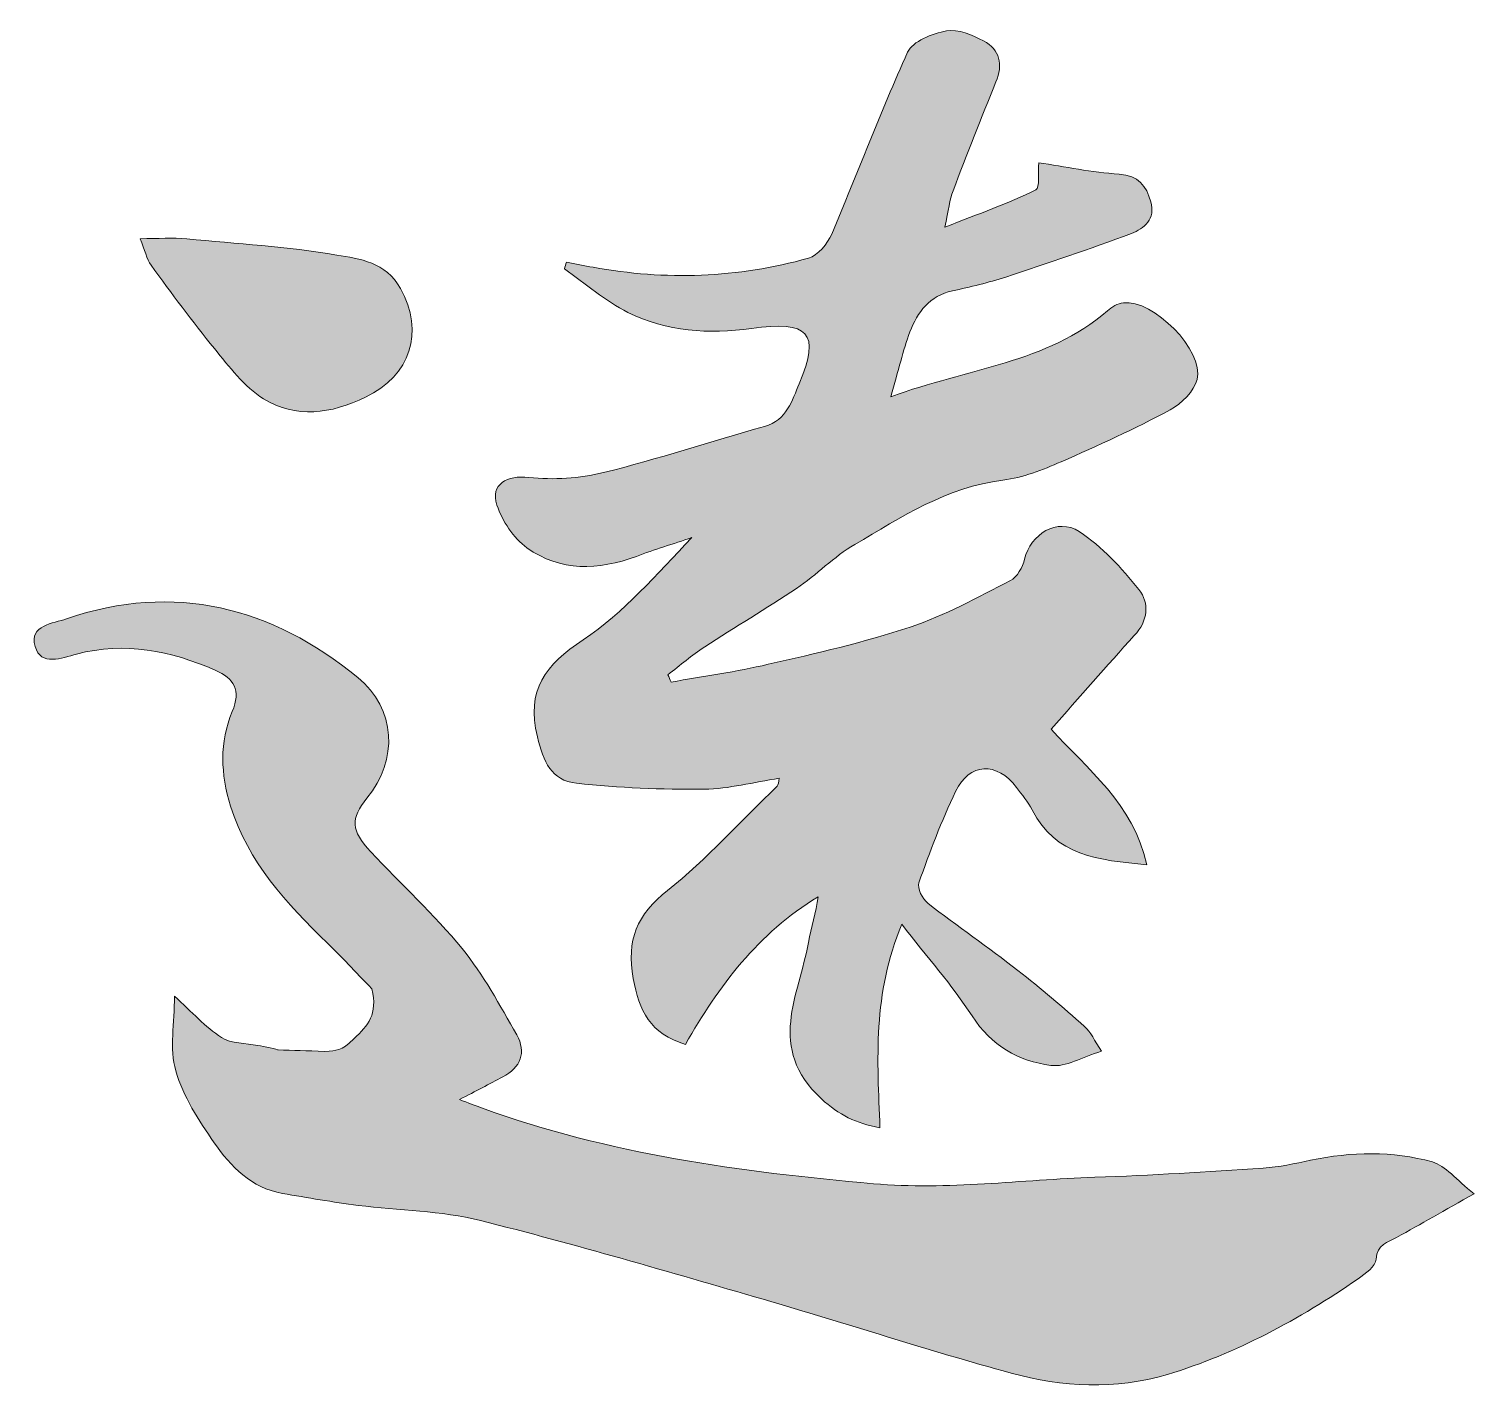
# Model space of a CAD drawing. Header units: inches. Extents: x -3733042 to -3643265, y 623859 to 997713.
# Drawn here: x -3718890.2 to -3718690.9, y 632891 to 633078.7 of the extents above; entities that cross this region are included whole.
import ezdxf

# ---------------------------------------------------------------- set-up
doc = ezdxf.new("R2010")
doc.units = ezdxf.units.IN
doc.header["$LTSCALE"] = 1000
doc.header["$MEASUREMENT"] = 0
doc.layers.get('0').update_dxf_attribs({"lineweight": 18})

msp = doc.modelspace()

# ---------------------------------------------------------------- hatches: boundary and pattern name
h = msp.add_hatch(color=256)
edge = h.paths.add_edge_path(flags=0)
edge.add_spline(control_points=[(-3718768.71, 633036.9), (-3718767.68, 633039.64), (-3718765.99, 633041.87), (-3718762.85, 633042.57)], knot_values=[0, 0, 0, 0, 8.536344, 8.536344, 8.536344, 8.536344], weights=[1, 1, 1, 1], degree=3, periodic=0)
edge.add_spline(control_points=[(-3718762.85, 633042.57), (-3718760.37, 633043.11), (-3718757.89, 633043.69), (-3718755.5, 633044.47)], knot_values=[0, 0, 0, 0, 7.594121, 7.594121, 7.594121, 7.594121], weights=[1, 1, 1, 1], degree=3, periodic=0)
edge.add_spline(control_points=[(-3718755.5, 633044.47), (-3718749.7, 633046.38), (-3718743.9, 633048.32), (-3718738.18, 633050.47)], knot_values=[0, 0, 0, 0, 18.332396, 18.332396, 18.332396, 18.332396], weights=[1, 1, 1, 1], degree=3, periodic=0)
edge.add_spline(control_points=[(-3718738.18, 633050.47), (-3718736.42, 633051.13), (-3718734.8, 633052.47), (-3718735.5, 633054.86)], knot_values=[0, 0, 0, 0, 5.767577, 5.767577, 5.767577, 5.767577], weights=[1, 1, 1, 1], degree=3, periodic=0)
edge.add_spline(control_points=[(-3718735.5, 633054.86), (-3718736.12, 633057.02), (-3718737.19, 633058.48), (-3718739.85, 633058.65)], knot_values=[0, 0, 0, 0, 6.251919, 6.251919, 6.251919, 6.251919], weights=[1, 1, 1, 1], degree=3, periodic=0)
edge.add_spline(control_points=[(-3718739.85, 633058.65), (-3718743.63, 633058.91), (-3718747.38, 633059.69), (-3718750.95, 633060.22)], knot_values=[0, 0, 0, 0, 11.219157, 11.219157, 11.219157, 11.219157], weights=[1, 1, 1, 1], degree=3, periodic=0)
edge.add_spline(control_points=[(-3718750.95, 633060.22), (-3718751.06, 633058.92), (-3718750.77, 633056.76), (-3718751.36, 633056.48)], knot_values=[0, 0, 0, 0, 3.847606, 3.847606, 3.847606, 3.847606], weights=[1, 1, 1, 1], degree=3, periodic=0)
edge.add_spline(control_points=[(-3718751.36, 633056.48), (-3718755.17, 633054.64), (-3718759.16, 633053.21), (-3718763.91, 633051.33)], knot_values=[0, 0, 0, 0, 13.56553, 13.56553, 13.56553, 13.56553], weights=[1, 1, 1, 1], degree=3, periodic=0)
edge.add_spline(control_points=[(-3718763.91, 633051.33), (-3718763.37, 633053.76), (-3718763.23, 633055.13), (-3718762.76, 633056.37)], knot_values=[0, 0, 0, 0, 5.171932, 5.171932, 5.171932, 5.171932], weights=[1, 1, 1, 1], degree=3, periodic=0)
edge.add_spline(control_points=[(-3718762.76, 633056.37), (-3718760.85, 633061.39), (-3718758.89, 633066.38), (-3718756.85, 633071.36)], knot_values=[0, 0, 0, 0, 16.109995, 16.109995, 16.109995, 16.109995], weights=[1, 1, 1, 1], degree=3, periodic=0)
edge.add_spline(control_points=[(-3718756.85, 633071.36), (-3718755.86, 633073.79), (-3718756.31, 633075.82), (-3718758.57, 633077.02)], knot_values=[0, 0, 0, 0, 6.615852, 6.615852, 6.615852, 6.615852], weights=[1, 1, 1, 1], degree=3, periodic=0)
edge.add_spline(control_points=[(-3718758.57, 633077.02), (-3718760.11, 633077.84), (-3718762.08, 633078.68), (-3718763.66, 633078.39)], knot_values=[0, 0, 0, 0, 5.369334, 5.369334, 5.369334, 5.369334], weights=[1, 1, 1, 1], degree=3, periodic=0)
edge.add_spline(control_points=[(-3718763.66, 633078.39), (-3718765.62, 633078.03), (-3718768.34, 633076.98), (-3718769.04, 633075.45)], knot_values=[0, 0, 0, 0, 6.309041, 6.309041, 6.309041, 6.309041], weights=[1, 1, 1, 1], degree=3, periodic=0)
edge.add_spline(control_points=[(-3718769.04, 633075.45), (-3718772.79, 633067.22), (-3718775.95, 633058.72), (-3718779.5, 633050.39)], knot_values=[0, 0, 0, 0, 27.15679, 27.15679, 27.15679, 27.15679], weights=[1, 1, 1, 1], degree=3, periodic=0)
edge.add_spline(control_points=[(-3718779.5, 633050.39), (-3718780.08, 633049.05), (-3718781.4, 633047.44), (-3718782.69, 633047.08)], knot_values=[0, 0, 0, 0, 4.718613, 4.718613, 4.718613, 4.718613], weights=[1, 1, 1, 1], degree=3, periodic=0)
edge.add_spline(control_points=[(-3718782.69, 633047.08), (-3718792.47, 633044.32), (-3718802.41, 633044), (-3718812.41, 633045.82)], knot_values=[0, 0, 0, 0, 30.014647, 30.014647, 30.014647, 30.014647], weights=[1, 1, 1, 1], degree=3, periodic=0)
edge.add_spline(control_points=[(-3718812.41, 633045.82), (-3718813.63, 633046.03), (-3718814.85, 633046.28), (-3718816.07, 633046.51)], knot_values=[0, 0, 0, 0, 3.719437, 3.719437, 3.719437, 3.719437], weights=[1, 1, 1, 1], degree=3, periodic=0)
edge.add_spline(control_points=[(-3718816.07, 633046.51), (-3718816.16, 633046.21), (-3718816.26, 633045.9), (-3718816.36, 633045.59)], knot_values=[0, 0, 0, 0, 0.961879, 0.961879, 0.961879, 0.961879], weights=[1, 1, 1, 1], degree=3, periodic=0)
edge.add_spline(control_points=[(-3718816.36, 633045.59), (-3718813.45, 633043.56), (-3718810.73, 633041.16), (-3718807.59, 633039.59)], knot_values=[0, 0, 0, 0, 10.642456, 10.642456, 10.642456, 10.642456], weights=[1, 1, 1, 1], degree=3, periodic=0)
edge.add_spline(control_points=[(-3718807.59, 633039.59), (-3718802.27, 633036.92), (-3718796.42, 633036.58), (-3718790.58, 633037.39)], knot_values=[0, 0, 0, 0, 17.426458, 17.426458, 17.426458, 17.426458], weights=[1, 1, 1, 1], degree=3, periodic=0)
edge.add_spline(control_points=[(-3718790.58, 633037.39), (-3718782.65, 633038.49), (-3718781.02, 633036.82), (-3718783.98, 633029.77)], knot_values=[0, 0, 0, 0, 14.883633, 14.883633, 14.883633, 14.883633], weights=[1, 1, 1, 1], degree=3, periodic=0)
edge.add_spline(control_points=[(-3718783.98, 633029.77), (-3718784.94, 633027.48), (-3718785.69, 633024.74), (-3718788.75, 633023.88)], knot_values=[0, 0, 0, 0, 7.914945, 7.914945, 7.914945, 7.914945], weights=[1, 1, 1, 1], degree=3, periodic=0)
edge.add_spline(control_points=[(-3718788.75, 633023.88), (-3718796.18, 633021.8), (-3718803.5, 633019.37), (-3718810.98, 633017.52)], knot_values=[0, 0, 0, 0, 23.12092, 23.12092, 23.12092, 23.12092], weights=[1, 1, 1, 1], degree=3, periodic=0)
edge.add_spline(control_points=[(-3718810.98, 633017.52), (-3718814.27, 633016.7), (-3718817.87, 633016.48), (-3718821.25, 633016.85)], knot_values=[0, 0, 0, 0, 10.338344, 10.338344, 10.338344, 10.338344], weights=[1, 1, 1, 1], degree=3, periodic=0)
edge.add_spline(control_points=[(-3718821.25, 633016.85), (-3718824.24, 633017.18), (-3718826.63, 633015.91), (-3718825.66, 633013.05)], knot_values=[0, 0, 0, 0, 7.275507, 7.275507, 7.275507, 7.275507], weights=[1, 1, 1, 1], degree=3, periodic=0)
edge.add_spline(control_points=[(-3718825.66, 633013.05), (-3718824.92, 633010.84), (-3718823.39, 633008.48), (-3718821.52, 633007.15)], knot_values=[0, 0, 0, 0, 7.317997, 7.317997, 7.317997, 7.317997], weights=[1, 1, 1, 1], degree=3, periodic=0)
edge.add_spline(control_points=[(-3718821.52, 633007.15), (-3718816.89, 633003.83), (-3718811.68, 633004.04), (-3718806.44, 633005.97)], knot_values=[0, 0, 0, 0, 15.798713, 15.798713, 15.798713, 15.798713], weights=[1, 1, 1, 1], degree=3, periodic=0)
edge.add_spline(control_points=[(-3718806.44, 633005.97), (-3718803.93, 633006.91), (-3718801.35, 633007.7), (-3718798.79, 633008.55)], knot_values=[0, 0, 0, 0, 8.070949, 8.070949, 8.070949, 8.070949], weights=[1, 1, 1, 1], degree=3, periodic=0)
edge.add_spline(control_points=[(-3718798.79, 633008.55), (-3718803.6, 633003.47), (-3718808.18, 632998.23), (-3718813.76, 632994.48)], knot_values=[0, 0, 0, 0, 20.583597, 20.583597, 20.583597, 20.583597], weights=[1, 1, 1, 1], degree=3, periodic=0)
edge.add_spline(control_points=[(-3718813.76, 632994.48), (-3718818.97, 632990.99), (-3718821.69, 632987.58), (-3718820.08, 632981.1)], knot_values=[0, 0, 0, 0, 16.081853, 16.081853, 16.081853, 16.081853], weights=[1, 1, 1, 1], degree=3, periodic=0)
edge.add_spline(control_points=[(-3718820.08, 632981.1), (-3718819.21, 632977.63), (-3718818.23, 632975.1), (-3718814.67, 632974.7)], knot_values=[0, 0, 0, 0, 9.081058, 9.081058, 9.081058, 9.081058], weights=[1, 1, 1, 1], degree=3, periodic=0)
edge.add_spline(control_points=[(-3718814.67, 632974.7), (-3718808.85, 632974.05), (-3718802.95, 632973.83), (-3718797.09, 632973.88)], knot_values=[0, 0, 0, 0, 17.610282, 17.610282, 17.610282, 17.610282], weights=[1, 1, 1, 1], degree=3, periodic=0)
edge.add_spline(control_points=[(-3718797.09, 632973.88), (-3718793.68, 632973.91), (-3718790.28, 632974.84), (-3718786.74, 632975.38)], knot_values=[0, 0, 0, 0, 10.471783, 10.471783, 10.471783, 10.471783], weights=[1, 1, 1, 1], degree=3, periodic=0)
edge.add_spline(control_points=[(-3718786.74, 632975.38), (-3718786.86, 632974.87), (-3718786.84, 632974.48), (-3718787.02, 632974.31)], knot_values=[0, 0, 0, 0, 1.114127, 1.114127, 1.114127, 1.114127], weights=[1, 1, 1, 1], degree=3, periodic=0)
edge.add_spline(control_points=[(-3718787.02, 632974.31), (-3718792.02, 632969.46), (-3718796.72, 632964.25), (-3718802.13, 632959.93)], knot_values=[0, 0, 0, 0, 20.872415, 20.872415, 20.872415, 20.872415], weights=[1, 1, 1, 1], degree=3, periodic=0)
edge.add_spline(control_points=[(-3718802.13, 632959.93), (-3718806.36, 632956.55), (-3718807.83, 632953.12), (-3718806.87, 632947.79)], knot_values=[0, 0, 0, 0, 13.841452, 13.841452, 13.841452, 13.841452], weights=[1, 1, 1, 1], degree=3, periodic=0)
edge.add_spline(control_points=[(-3718806.87, 632947.79), (-3718806.07, 632943.36), (-3718804.54, 632940.15), (-3718799.66, 632938.7)], knot_values=[0, 0, 0, 0, 12.377521, 12.377521, 12.377521, 12.377521], weights=[1, 1, 1, 1], degree=3, periodic=0)
edge.add_spline(control_points=[(-3718799.66, 632938.7), (-3718795.14, 632946.68), (-3718789.65, 632954.02), (-3718781.38, 632959.06)], knot_values=[0, 0, 0, 0, 27.66968, 27.66968, 27.66968, 27.66968], weights=[1, 1, 1, 1], degree=3, periodic=0)
edge.add_spline(control_points=[(-3718781.38, 632959.06), (-3718781.63, 632956.87), (-3718782.34, 632954.83), (-3718782.71, 632952.73)], knot_values=[0, 0, 0, 0, 6.472378, 6.472378, 6.472378, 6.472378], weights=[1, 1, 1, 1], degree=3, periodic=0)
edge.add_spline(control_points=[(-3718782.71, 632952.73), (-3718784.02, 632945.46), (-3718788.52, 632938.21), (-3718780.94, 632931.22)], knot_values=[0, 0, 0, 0, 23.073923, 23.073923, 23.073923, 23.073923], weights=[1, 1, 1, 1], degree=3, periodic=0)
edge.add_spline(control_points=[(-3718780.94, 632931.22), (-3718778.43, 632928.9), (-3718776.23, 632927.87), (-3718772.85, 632927.22)], knot_values=[0, 0, 0, 0, 9.158309, 9.158309, 9.158309, 9.158309], weights=[1, 1, 1, 1], degree=3, periodic=0)
edge.add_spline(control_points=[(-3718772.85, 632927.22), (-3718773.21, 632936.56), (-3718773.86, 632945.72), (-3718769.84, 632955.26)], knot_values=[0, 0, 0, 0, 28.458363, 28.458363, 28.458363, 28.458363], weights=[1, 1, 1, 1], degree=3, periodic=0)
edge.add_spline(control_points=[(-3718769.84, 632955.26), (-3718766.33, 632950.74), (-3718762.91, 632946.9), (-3718760.15, 632942.63)], knot_values=[0, 0, 0, 0, 15.927442, 15.927442, 15.927442, 15.927442], weights=[1, 1, 1, 1], degree=3, periodic=0)
edge.add_spline(control_points=[(-3718760.15, 632942.63), (-3718757.48, 632938.51), (-3718753.74, 632936.4), (-3718749.27, 632935.8)], knot_values=[0, 0, 0, 0, 13.280863, 13.280863, 13.280863, 13.280863], weights=[1, 1, 1, 1], degree=3, periodic=0)
edge.add_spline(control_points=[(-3718749.27, 632935.8), (-3718747.25, 632935.53), (-3718744.99, 632936.95), (-3718742.29, 632937.76)], knot_values=[0, 0, 0, 0, 7.308524, 7.308524, 7.308524, 7.308524], weights=[1, 1, 1, 1], degree=3, periodic=0)
edge.add_spline(control_points=[(-3718742.29, 632937.76), (-3718743.28, 632939.21), (-3718743.78, 632940.4), (-3718744.65, 632941.17)], knot_values=[0, 0, 0, 0, 4.153194, 4.153194, 4.153194, 4.153194], weights=[1, 1, 1, 1], degree=3, periodic=0)
edge.add_spline(control_points=[(-3718744.65, 632941.17), (-3718747.64, 632943.83), (-3718750.67, 632946.45), (-3718753.84, 632948.9)], knot_values=[0, 0, 0, 0, 12.017685, 12.017685, 12.017685, 12.017685], weights=[1, 1, 1, 1], degree=3, periodic=0)
edge.add_spline(control_points=[(-3718753.84, 632948.9), (-3718757.92, 632952.07), (-3718762.19, 632955), (-3718766.25, 632958.17)], knot_values=[0, 0, 0, 0, 15.492833, 15.492833, 15.492833, 15.492833], weights=[1, 1, 1, 1], degree=3, periodic=0)
edge.add_spline(control_points=[(-3718766.25, 632958.17), (-3718766.99, 632958.74), (-3718767.73, 632960.26), (-3718767.48, 632960.98)], knot_values=[0, 0, 0, 0, 3.19523, 3.19523, 3.19523, 3.19523], weights=[1, 1, 1, 1], degree=3, periodic=0)
edge.add_spline(control_points=[(-3718767.48, 632960.98), (-3718765.97, 632965.25), (-3718764.37, 632969.5), (-3718762.41, 632973.57)], knot_values=[0, 0, 0, 0, 13.578451, 13.578451, 13.578451, 13.578451], weights=[1, 1, 1, 1], degree=3, periodic=0)
edge.add_spline(control_points=[(-3718762.41, 632973.57), (-3718760.49, 632977.57), (-3718756.71, 632977.7), (-3718754.03, 632974.12)], knot_values=[0, 0, 0, 0, 10.617596, 10.617596, 10.617596, 10.617596], weights=[1, 1, 1, 1], degree=3, periodic=0)
edge.add_spline(control_points=[(-3718754.03, 632974.12), (-3718753.27, 632973.11), (-3718752.41, 632972.14), (-3718751.85, 632971.02)], knot_values=[0, 0, 0, 0, 3.799506, 3.799506, 3.799506, 3.799506], weights=[1, 1, 1, 1], degree=3, periodic=0)
edge.add_spline(control_points=[(-3718751.85, 632971.02), (-3718748.63, 632964.71), (-3718742.77, 632964.08), (-3718736.05, 632963.47)], knot_values=[0, 0, 0, 0, 18.45181, 18.45181, 18.45181, 18.45181], weights=[1, 1, 1, 1], degree=3, periodic=0)
edge.add_spline(control_points=[(-3718736.05, 632963.47), (-3718737.91, 632971.95), (-3718744.28, 632976.63), (-3718749.25, 632982.15)], knot_values=[0, 0, 0, 0, 23.217619, 23.217619, 23.217619, 23.217619], weights=[1, 1, 1, 1], degree=3, periodic=0)
edge.add_spline(control_points=[(-3718749.25, 632982.15), (-3718745.29, 632986.61), (-3718741.59, 632990.89), (-3718737.77, 632995.04)], knot_values=[0, 0, 0, 0, 17.260178, 17.260178, 17.260178, 17.260178], weights=[1, 1, 1, 1], degree=3, periodic=0)
edge.add_spline(control_points=[(-3718737.77, 632995.04), (-3718735.88, 632997.09), (-3718735.66, 632999.55), (-3718737.14, 633001.41)], knot_values=[0, 0, 0, 0, 7.026574, 7.026574, 7.026574, 7.026574], weights=[1, 1, 1, 1], degree=3, periodic=0)
edge.add_spline(control_points=[(-3718737.14, 633001.41), (-3718739.52, 633004.39), (-3718742.23, 633007.31), (-3718745.37, 633009.38)], knot_values=[0, 0, 0, 0, 11.505375, 11.505375, 11.505375, 11.505375], weights=[1, 1, 1, 1], degree=3, periodic=0)
edge.add_spline(control_points=[(-3718745.37, 633009.38), (-3718748.39, 633011.37), (-3718752.09, 633009.02), (-3718752.9, 633005.58)], knot_values=[0, 0, 0, 0, 9.896639, 9.896639, 9.896639, 9.896639], weights=[1, 1, 1, 1], degree=3, periodic=0)
edge.add_spline(control_points=[(-3718752.9, 633005.58), (-3718753.16, 633004.47), (-3718753.93, 633003.1), (-3718754.86, 633002.63)], knot_values=[0, 0, 0, 0, 3.633851, 3.633851, 3.633851, 3.633851], weights=[1, 1, 1, 1], degree=3, periodic=0)
edge.add_spline(control_points=[(-3718754.86, 633002.63), (-3718759.38, 633000.31), (-3718763.88, 632997.82), (-3718768.66, 632996.23)], knot_values=[0, 0, 0, 0, 15.225322, 15.225322, 15.225322, 15.225322], weights=[1, 1, 1, 1], degree=3, periodic=0)
edge.add_spline(control_points=[(-3718768.66, 632996.23), (-3718775.05, 632994.1), (-3718781.67, 632992.61), (-3718788.25, 632991.09)], knot_values=[0, 0, 0, 0, 20.258585, 20.258585, 20.258585, 20.258585], weights=[1, 1, 1, 1], degree=3, periodic=0)
edge.add_spline(control_points=[(-3718788.25, 632991.09), (-3718792.66, 632990.06), (-3718797.17, 632989.44), (-3718801.64, 632988.64)], knot_values=[0, 0, 0, 0, 13.612702, 13.612702, 13.612702, 13.612702], weights=[1, 1, 1, 1], degree=3, periodic=0)
edge.add_spline(control_points=[(-3718801.64, 632988.64), (-3718801.79, 632988.97), (-3718801.94, 632989.32), (-3718802.09, 632989.66)], knot_values=[0, 0, 0, 0, 1.125364, 1.125364, 1.125364, 1.125364], weights=[1, 1, 1, 1], degree=3, periodic=0)
edge.add_spline(control_points=[(-3718802.09, 632989.66), (-3718800.4, 632990.95), (-3718798.78, 632992.34), (-3718797.01, 632993.51)], knot_values=[0, 0, 0, 0, 6.373248, 6.373248, 6.373248, 6.373248], weights=[1, 1, 1, 1], degree=3, periodic=0)
edge.add_spline(control_points=[(-3718797.01, 632993.51), (-3718792.83, 632996.24), (-3718788.51, 632998.76), (-3718784.36, 633001.55)], knot_values=[0, 0, 0, 0, 14.990573, 14.990573, 14.990573, 14.990573], weights=[1, 1, 1, 1], degree=3, periodic=0)
edge.add_spline(control_points=[(-3718784.36, 633001.55), (-3718781.59, 633003.42), (-3718779.2, 633005.93), (-3718776.33, 633007.61)], knot_values=[0, 0, 0, 0, 10.067682, 10.067682, 10.067682, 10.067682], weights=[1, 1, 1, 1], degree=3, periodic=0)
edge.add_spline(control_points=[(-3718776.33, 633007.61), (-3718769.89, 633011.36), (-3718763.63, 633015.54), (-3718755.88, 633016.48)], knot_values=[0, 0, 0, 0, 22.471395, 22.471395, 22.471395, 22.471395], weights=[1, 1, 1, 1], degree=3, periodic=0)
edge.add_spline(control_points=[(-3718755.88, 633016.48), (-3718753.14, 633016.82), (-3718750.43, 633017.89), (-3718747.86, 633019.01)], knot_values=[0, 0, 0, 0, 8.440197, 8.440197, 8.440197, 8.440197], weights=[1, 1, 1, 1], degree=3, periodic=0)
edge.add_spline(control_points=[(-3718747.86, 633019.01), (-3718742.77, 633021.23), (-3718737.72, 633023.55), (-3718732.82, 633026.17)], knot_values=[0, 0, 0, 0, 16.656691, 16.656691, 16.656691, 16.656691], weights=[1, 1, 1, 1], degree=3, periodic=0)
edge.add_spline(control_points=[(-3718732.82, 633026.17), (-3718731.25, 633027.02), (-3718729.51, 633028.73), (-3718729.11, 633030.37)], knot_values=[0, 0, 0, 0, 5.745094, 5.745094, 5.745094, 5.745094], weights=[1, 1, 1, 1], degree=3, periodic=0)
edge.add_spline(control_points=[(-3718729.11, 633030.37), (-3718728.11, 633034.35), (-3718735.21, 633041.45), (-3718739.28, 633040.92)], knot_values=[0, 0, 0, 0, 16.037166, 16.037166, 16.037166, 16.037166], weights=[1, 1, 1, 1], degree=3, periodic=0)
edge.add_spline(control_points=[(-3718739.28, 633040.92), (-3718740.06, 633040.82), (-3718740.88, 633040.35), (-3718741.48, 633039.83)], knot_values=[0, 0, 0, 0, 2.485338, 2.485338, 2.485338, 2.485338], weights=[1, 1, 1, 1], degree=3, periodic=0)
edge.add_spline(control_points=[(-3718741.48, 633039.83), (-3718749.86, 633032.56), (-3718760.73, 633031.91), (-3718771.34, 633027.97)], knot_values=[0, 0, 0, 0, 32.387495, 32.387495, 32.387495, 32.387495], weights=[1, 1, 1, 1], degree=3, periodic=0)
edge.add_spline(control_points=[(-3718771.34, 633027.97), (-3718770.27, 633031.67), (-3718769.68, 633034.35), (-3718768.71, 633036.9)], knot_values=[0, 0, 0, 0, 9.313349, 9.313349, 9.313349, 9.313349], weights=[1, 1, 1, 1], degree=3, periodic=0)
edge = h.paths.add_edge_path(flags=0)
edge.add_spline(control_points=[(-3718843.78, 633027.9), (-3718837.56, 633030.89), (-3718835.63, 633036.87), (-3718838.98, 633042.91)], knot_values=[0, 0, 0, 0, 17.966871, 17.966871, 17.966871, 17.966871], weights=[1, 1, 1, 1], degree=3, periodic=0)
edge.add_spline(control_points=[(-3718838.98, 633042.91), (-3718840.99, 633046.53), (-3718844.58, 633046.99), (-3718847.76, 633047.51)], knot_values=[0, 0, 0, 0, 10.342504, 10.342504, 10.342504, 10.342504], weights=[1, 1, 1, 1], degree=3, periodic=0)
edge.add_spline(control_points=[(-3718847.76, 633047.51), (-3718854.59, 633048.65), (-3718861.52, 633049.1), (-3718868.42, 633049.73)], knot_values=[0, 0, 0, 0, 20.783584, 20.783584, 20.783584, 20.783584], weights=[1, 1, 1, 1], degree=3, periodic=0)
edge.add_spline(control_points=[(-3718868.42, 633049.73), (-3718870.36, 633049.91), (-3718872.33, 633049.76), (-3718874.85, 633049.76)], knot_values=[0, 0, 0, 0, 6.435805, 6.435805, 6.435805, 6.435805], weights=[1, 1, 1, 1], degree=3, periodic=0)
edge.add_spline(control_points=[(-3718874.85, 633049.76), (-3718874.21, 633048.14), (-3718873.98, 633046.98), (-3718873.35, 633046.1)], knot_values=[0, 0, 0, 0, 3.962924, 3.962924, 3.962924, 3.962924], weights=[1, 1, 1, 1], degree=3, periodic=0)
edge.add_spline(control_points=[(-3718873.35, 633046.1), (-3718870.52, 633042.22), (-3718867.67, 633038.34), (-3718864.62, 633034.62)], knot_values=[0, 0, 0, 0, 14.430831, 14.430831, 14.430831, 14.430831], weights=[1, 1, 1, 1], degree=3, periodic=0)
edge.add_spline(control_points=[(-3718864.62, 633034.62), (-3718862.58, 633032.12), (-3718860.52, 633029.35), (-3718857.85, 633027.7)], knot_values=[0, 0, 0, 0, 9.727652, 9.727652, 9.727652, 9.727652], weights=[1, 1, 1, 1], degree=3, periodic=0)
edge.add_spline(control_points=[(-3718857.85, 633027.7), (-3718853.36, 633024.94), (-3718848.56, 633025.61), (-3718843.78, 633027.9)], knot_values=[0, 0, 0, 0, 14.729965, 14.729965, 14.729965, 14.729965], weights=[1, 1, 1, 1], degree=3, periodic=0)
edge = h.paths.add_edge_path(flags=0)
edge.add_spline(control_points=[(-3718843.58, 632972.63), (-3718839.27, 632977.94), (-3718839.54, 632984.96), (-3718844.84, 632989.28)], knot_values=[0, 0, 0, 0, 18.683067, 18.683067, 18.683067, 18.683067], weights=[1, 1, 1, 1], degree=3, periodic=0)
edge.add_spline(control_points=[(-3718844.84, 632989.28), (-3718856.75, 632998.95), (-3718870.1, 633002.48), (-3718885.02, 632997.35)], knot_values=[0, 0, 0, 0, 42.989785, 42.989785, 42.989785, 42.989785], weights=[1, 1, 1, 1], degree=3, periodic=0)
edge.add_spline(control_points=[(-3718885.02, 632997.35), (-3718886.84, 632996.72), (-3718890.2, 632996.51), (-3718889.35, 632993.56)], knot_values=[0, 0, 0, 0, 6.650218, 6.650218, 6.650218, 6.650218], weights=[1, 1, 1, 1], degree=3, periodic=0)
edge.add_spline(control_points=[(-3718889.35, 632993.56), (-3718888.54, 632990.77), (-3718885.66, 632991.97), (-3718883.64, 632992.5)], knot_values=[0, 0, 0, 0, 6.651109, 6.651109, 6.651109, 6.651109], weights=[1, 1, 1, 1], degree=3, periodic=0)
edge.add_spline(control_points=[(-3718883.64, 632992.5), (-3718876.95, 632994.24), (-3718870.67, 632992.98), (-3718864.52, 632990.28)], knot_values=[0, 0, 0, 0, 19.635117, 19.635117, 19.635117, 19.635117], weights=[1, 1, 1, 1], degree=3, periodic=0)
edge.add_spline(control_points=[(-3718864.52, 632990.28), (-3718861.89, 632989.12), (-3718860.91, 632987.55), (-3718862.17, 632984.57)], knot_values=[0, 0, 0, 0, 7.143203, 7.143203, 7.143203, 7.143203], weights=[1, 1, 1, 1], degree=3, periodic=0)
edge.add_spline(control_points=[(-3718862.17, 632984.57), (-3718863.95, 632980.34), (-3718863.76, 632975.93), (-3718862.38, 632971.54)], knot_values=[0, 0, 0, 0, 13.313895, 13.313895, 13.313895, 13.313895], weights=[1, 1, 1, 1], degree=3, periodic=0)
edge.add_spline(control_points=[(-3718862.38, 632971.54), (-3718859.97, 632963.8), (-3718854.68, 632958.12), (-3718849.04, 632952.65)], knot_values=[0, 0, 0, 0, 23.391087, 23.391087, 23.391087, 23.391087], weights=[1, 1, 1, 1], degree=3, periodic=0)
edge.add_spline(control_points=[(-3718849.04, 632952.65), (-3718847.11, 632950.78), (-3718845.27, 632948.81), (-3718842.91, 632946.38)], knot_values=[0, 0, 0, 0, 8.763113, 8.763113, 8.763113, 8.763113], weights=[1, 1, 1, 1], degree=3, periodic=0)
edge.add_spline(control_points=[(-3718842.91, 632946.38), (-3718842.07, 632942.77), (-3718843.4, 632941.41), (-3718845.38, 632939.45)], knot_values=[0, 0, 0, 0, 7.84557, 7.84557, 7.84557, 7.84557], weights=[1, 1, 1, 1], degree=3, periodic=0)
edge.add_spline(control_points=[(-3718845.38, 632939.45), (-3718847.27, 632937.72), (-3718847.66, 632937.91), (-3718849.41, 632937.72)], knot_values=[0, 0, 0, 0, 4.523884, 4.523884, 4.523884, 4.523884], weights=[1, 1, 1, 1], degree=3, periodic=0)
edge.add_spline(control_points=[(-3718849.41, 632937.72), (-3718851.92, 632937.83), (-3718853.75, 632937.86), (-3718855.85, 632937.95)], knot_values=[0, 0, 0, 0, 6.442221, 6.442221, 6.442221, 6.442221], weights=[1, 1, 1, 1], degree=3, periodic=0)
edge.add_spline(control_points=[(-3718855.85, 632937.95), (-3718855.85, 632937.95), (-3718857.77, 632938.44), (-3718858.63, 632938.55)], knot_values=[0, 0, 0, 0, 2.84763, 2.84763, 2.84763, 2.84763], weights=[1, 1, 1, 1], degree=3, periodic=0)
edge.add_spline(control_points=[(-3718858.63, 632938.55), (-3718860.33, 632938.88), (-3718862.3, 632938.78), (-3718863.66, 632939.66)], knot_values=[0, 0, 0, 0, 5.188769, 5.188769, 5.188769, 5.188769], weights=[1, 1, 1, 1], degree=3, periodic=0)
edge.add_spline(control_points=[(-3718863.66, 632939.66), (-3718865.88, 632941.09), (-3718867.69, 632943.15), (-3718870.13, 632945.36)], knot_values=[0, 0, 0, 0, 8.639141, 8.639141, 8.639141, 8.639141], weights=[1, 1, 1, 1], degree=3, periodic=0)
edge.add_spline(control_points=[(-3718870.13, 632945.36), (-3718870.13, 632941.62), (-3718870.83, 632938.11), (-3718869.95, 632935.05)], knot_values=[0, 0, 0, 0, 10.358591, 10.358591, 10.358591, 10.358591], weights=[1, 1, 1, 1], degree=3, periodic=0)
edge.add_spline(control_points=[(-3718869.95, 632935.05), (-3718868.93, 632931.53), (-3718866.8, 632928.22), (-3718864.65, 632925.15)], knot_values=[0, 0, 0, 0, 11.273636, 11.273636, 11.273636, 11.273636], weights=[1, 1, 1, 1], degree=3, periodic=0)
edge.add_spline(control_points=[(-3718864.65, 632925.15), (-3718862.36, 632921.87), (-3718859.54, 632918.9), (-3718855.24, 632918.16)], knot_values=[0, 0, 0, 0, 12.059233, 12.059233, 12.059233, 12.059233], weights=[1, 1, 1, 1], degree=3, periodic=0)
edge.add_spline(control_points=[(-3718855.24, 632918.16), (-3718851.77, 632917.56), (-3718848.29, 632916.96), (-3718844.8, 632916.51)], knot_values=[0, 0, 0, 0, 10.573711, 10.573711, 10.573711, 10.573711], weights=[1, 1, 1, 1], degree=3, periodic=0)
edge.add_spline(control_points=[(-3718844.8, 632916.51), (-3718839.18, 632915.79), (-3718833.38, 632915.79), (-3718827.93, 632914.42)], knot_values=[0, 0, 0, 0, 17.016351, 17.016351, 17.016351, 17.016351], weights=[1, 1, 1, 1], degree=3, periodic=0)
edge.add_spline(control_points=[(-3718827.93, 632914.42), (-3718814.85, 632911.13), (-3718801.91, 632907.32), (-3718788.95, 632903.56)], knot_values=[0, 0, 0, 0, 40.464415, 40.464415, 40.464415, 40.464415], weights=[1, 1, 1, 1], degree=3, periodic=0)
edge.add_spline(control_points=[(-3718788.95, 632903.56), (-3718777.53, 632900.25), (-3718766.23, 632896.52), (-3718754.77, 632893.39)], knot_values=[0, 0, 0, 0, 35.666974, 35.666974, 35.666974, 35.666974], weights=[1, 1, 1, 1], degree=3, periodic=0)
edge.add_spline(control_points=[(-3718754.77, 632893.39), (-3718747.69, 632891.46), (-3718740.39, 632891.05), (-3718733.19, 632893.21)], knot_values=[0, 0, 0, 0, 21.866, 21.866, 21.866, 21.866], weights=[1, 1, 1, 1], degree=3, periodic=0)
edge.add_spline(control_points=[(-3718733.19, 632893.21), (-3718723.68, 632896.08), (-3718715.07, 632900.79), (-3718706.91, 632906.38)], knot_values=[0, 0, 0, 0, 29.51686, 29.51686, 29.51686, 29.51686], weights=[1, 1, 1, 1], degree=3, periodic=0)
edge.add_spline(control_points=[(-3718706.91, 632906.38), (-3718705.9, 632907.08), (-3718704.48, 632908.13), (-3718704.42, 632909.1)], knot_values=[0, 0, 0, 0, 3.787213, 3.787213, 3.787213, 3.787213], weights=[1, 1, 1, 1], degree=3, periodic=0)
edge.add_spline(control_points=[(-3718704.42, 632909.1), (-3718704.3, 632911.16), (-3718702.85, 632911.4), (-3718701.6, 632912.1)], knot_values=[0, 0, 0, 0, 4.395925, 4.395925, 4.395925, 4.395925], weights=[1, 1, 1, 1], degree=3, periodic=0)
edge.add_spline(control_points=[(-3718701.6, 632912.1), (-3718698.28, 632913.94), (-3718694.98, 632915.82), (-3718690.92, 632918.09)], knot_values=[0, 0, 0, 0, 12.252876, 12.252876, 12.252876, 12.252876], weights=[1, 1, 1, 1], degree=3, periodic=0)
edge.add_spline(control_points=[(-3718690.92, 632918.09), (-3718693.43, 632920.07), (-3718694.85, 632921.99), (-3718696.67, 632922.5)], knot_values=[0, 0, 0, 0, 7.29581, 7.29581, 7.29581, 7.29581], weights=[1, 1, 1, 1], degree=3, periodic=0)
edge.add_spline(control_points=[(-3718696.67, 632922.5), (-3718702.18, 632924.01), (-3718707.85, 632923.91), (-3718713.47, 632922.73)], knot_values=[0, 0, 0, 0, 16.963197, 16.963197, 16.963197, 16.963197], weights=[1, 1, 1, 1], degree=3, periodic=0)
edge.add_spline(control_points=[(-3718713.47, 632922.73), (-3718715.63, 632922.27), (-3718717.81, 632921.79), (-3718719.99, 632921.64)], knot_values=[0, 0, 0, 0, 6.614876, 6.614876, 6.614876, 6.614876], weights=[1, 1, 1, 1], degree=3, periodic=0)
edge.add_spline(control_points=[(-3718719.99, 632921.64), (-3718727.73, 632921.14), (-3718735.47, 632920.65), (-3718743.22, 632920.38)], knot_values=[0, 0, 0, 0, 23.26793, 23.26793, 23.26793, 23.26793], weights=[1, 1, 1, 1], degree=3, periodic=0)
edge.add_spline(control_points=[(-3718743.22, 632920.38), (-3718753.39, 632920.03), (-3718763.47, 632918.61), (-3718773.75, 632919.5)], knot_values=[0, 0, 0, 0, 30.562664, 30.562664, 30.562664, 30.562664], weights=[1, 1, 1, 1], degree=3, periodic=0)
edge.add_spline(control_points=[(-3718773.75, 632919.5), (-3718792.11, 632921.11), (-3718810.23, 632923.6), (-3718827.66, 632929.89)], knot_values=[0, 0, 0, 0, 55.065332, 55.065332, 55.065332, 55.065332], weights=[1, 1, 1, 1], degree=3, periodic=0)
edge.add_spline(control_points=[(-3718827.66, 632929.89), (-3718828.65, 632930.24), (-3718829.63, 632930.64), (-3718830.83, 632931.1)], knot_values=[0, 0, 0, 0, 3.394153, 3.394153, 3.394153, 3.394153], weights=[1, 1, 1, 1], degree=3, periodic=0)
edge.add_spline(control_points=[(-3718830.83, 632931.1), (-3718828.55, 632932.28), (-3718826.69, 632933.22), (-3718824.86, 632934.21)], knot_values=[0, 0, 0, 0, 6.736724, 6.736724, 6.736724, 6.736724], weights=[1, 1, 1, 1], degree=3, periodic=0)
edge.add_spline(control_points=[(-3718824.86, 632934.21), (-3718822.39, 632935.52), (-3718821.56, 632937.6), (-3718822.94, 632940.01)], knot_values=[0, 0, 0, 0, 6.998029, 6.998029, 6.998029, 6.998029], weights=[1, 1, 1, 1], degree=3, periodic=0)
edge.add_spline(control_points=[(-3718822.94, 632940.01), (-3718825.27, 632944.09), (-3718827.52, 632948.3), (-3718830.47, 632951.91)], knot_values=[0, 0, 0, 0, 14.094765, 14.094765, 14.094765, 14.094765], weights=[1, 1, 1, 1], degree=3, periodic=0)
edge.add_spline(control_points=[(-3718830.47, 632951.91), (-3718834.33, 632956.62), (-3718838.87, 632960.78), (-3718843.05, 632965.24)], knot_values=[0, 0, 0, 0, 18.337289, 18.337289, 18.337289, 18.337289], weights=[1, 1, 1, 1], degree=3, periodic=0)
edge.add_spline(control_points=[(-3718843.05, 632965.24), (-3718845.83, 632968.22), (-3718845.89, 632969.81), (-3718843.58, 632972.63)], knot_values=[0, 0, 0, 0, 8.509132, 8.509132, 8.509132, 8.509132], weights=[1, 1, 1, 1], degree=3, periodic=0)

# ---------------------------------------------------------------- linework, layer by layer
for points in [[(-3718769.04, 633075.45), (-3718768.34, 633076.98), (-3718765.62, 633078.03), (-3718763.66, 633078.39)], [(-3718763.66, 633078.39), (-3718762.08, 633078.68), (-3718760.11, 633077.84), (-3718758.57, 633077.02)], [(-3718779.5, 633050.39), (-3718775.95, 633058.72), (-3718772.79, 633067.22), (-3718769.04, 633075.45)], [(-3718758.57, 633077.02), (-3718756.31, 633075.82), (-3718755.86, 633073.79), (-3718756.85, 633071.36)], [(-3718756.85, 633071.36), (-3718758.89, 633066.38), (-3718760.85, 633061.39), (-3718762.76, 633056.37)], [(-3718751.36, 633056.48), (-3718750.77, 633056.76), (-3718751.06, 633058.92), (-3718750.95, 633060.22)], [(-3718750.95, 633060.22), (-3718747.38, 633059.69), (-3718743.63, 633058.91), (-3718739.85, 633058.65)], [(-3718739.85, 633058.65), (-3718737.19, 633058.48), (-3718736.12, 633057.02), (-3718735.5, 633054.86)], [(-3718763.91, 633051.33), (-3718759.16, 633053.21), (-3718755.17, 633054.64), (-3718751.36, 633056.48)], [(-3718762.76, 633056.37), (-3718763.23, 633055.13), (-3718763.37, 633053.76), (-3718763.91, 633051.33)], [(-3718735.5, 633054.86), (-3718734.8, 633052.47), (-3718736.42, 633051.13), (-3718738.18, 633050.47)], [(-3718874.85, 633049.76), (-3718872.33, 633049.76), (-3718870.36, 633049.91), (-3718868.42, 633049.73)], [(-3718873.35, 633046.1), (-3718873.98, 633046.98), (-3718874.21, 633048.14), (-3718874.85, 633049.76)], [(-3718868.42, 633049.73), (-3718861.52, 633049.1), (-3718854.59, 633048.65), (-3718847.76, 633047.51)], [(-3718782.69, 633047.08), (-3718781.4, 633047.44), (-3718780.08, 633049.05), (-3718779.5, 633050.39)], [(-3718738.18, 633050.47), (-3718743.9, 633048.32), (-3718749.7, 633046.38), (-3718755.5, 633044.47)], [(-3718847.76, 633047.51), (-3718844.58, 633046.99), (-3718840.99, 633046.53), (-3718838.98, 633042.91)], [(-3718864.62, 633034.62), (-3718867.67, 633038.34), (-3718870.52, 633042.22), (-3718873.35, 633046.1)], [(-3718816.36, 633045.59), (-3718816.26, 633045.9), (-3718816.16, 633046.21), (-3718816.07, 633046.51)], [(-3718807.59, 633039.59), (-3718810.73, 633041.16), (-3718813.45, 633043.56), (-3718816.36, 633045.59)], [(-3718816.07, 633046.51), (-3718814.85, 633046.28), (-3718813.63, 633046.03), (-3718812.41, 633045.82)], [(-3718812.41, 633045.82), (-3718802.41, 633044), (-3718792.47, 633044.32), (-3718782.69, 633047.08)], [(-3718755.5, 633044.47), (-3718757.89, 633043.69), (-3718760.37, 633043.11), (-3718762.85, 633042.57)], [(-3718838.98, 633042.91), (-3718835.63, 633036.87), (-3718837.56, 633030.89), (-3718843.78, 633027.9)], [(-3718762.85, 633042.57), (-3718765.99, 633041.87), (-3718767.68, 633039.64), (-3718768.71, 633036.9)], [(-3718790.58, 633037.39), (-3718796.42, 633036.58), (-3718802.27, 633036.92), (-3718807.59, 633039.59)], [(-3718771.34, 633027.97), (-3718760.73, 633031.91), (-3718749.86, 633032.56), (-3718741.48, 633039.83)], [(-3718741.48, 633039.83), (-3718740.88, 633040.35), (-3718740.06, 633040.82), (-3718739.28, 633040.92)], [(-3718739.28, 633040.92), (-3718735.21, 633041.45), (-3718728.11, 633034.35), (-3718729.11, 633030.37)], [(-3718783.98, 633029.77), (-3718781.02, 633036.82), (-3718782.65, 633038.49), (-3718790.58, 633037.39)], [(-3718768.71, 633036.9), (-3718769.68, 633034.35), (-3718770.27, 633031.67), (-3718771.34, 633027.97)], [(-3718857.85, 633027.7), (-3718860.52, 633029.35), (-3718862.58, 633032.12), (-3718864.62, 633034.62)], [(-3718788.75, 633023.88), (-3718785.69, 633024.74), (-3718784.94, 633027.48), (-3718783.98, 633029.77)], [(-3718729.11, 633030.37), (-3718729.51, 633028.73), (-3718731.25, 633027.02), (-3718732.82, 633026.17)], [(-3718843.78, 633027.9), (-3718848.56, 633025.61), (-3718853.36, 633024.94), (-3718857.85, 633027.7)], [(-3718732.82, 633026.17), (-3718737.72, 633023.55), (-3718742.77, 633021.23), (-3718747.86, 633019.01)], [(-3718810.98, 633017.52), (-3718803.5, 633019.37), (-3718796.18, 633021.8), (-3718788.75, 633023.88)], [(-3718821.25, 633016.85), (-3718817.87, 633016.48), (-3718814.27, 633016.7), (-3718810.98, 633017.52)], [(-3718747.86, 633019.01), (-3718750.43, 633017.89), (-3718753.14, 633016.82), (-3718755.88, 633016.48)], [(-3718825.66, 633013.05), (-3718826.63, 633015.91), (-3718824.24, 633017.18), (-3718821.25, 633016.85)], [(-3718755.88, 633016.48), (-3718763.63, 633015.54), (-3718769.89, 633011.36), (-3718776.33, 633007.61)], [(-3718821.52, 633007.15), (-3718823.39, 633008.48), (-3718824.92, 633010.84), (-3718825.66, 633013.05)], [(-3718752.9, 633005.58), (-3718752.09, 633009.02), (-3718748.39, 633011.37), (-3718745.37, 633009.38)], [(-3718745.37, 633009.38), (-3718742.23, 633007.31), (-3718739.52, 633004.39), (-3718737.14, 633001.41)], [(-3718813.76, 632994.48), (-3718808.18, 632998.23), (-3718803.6, 633003.47), (-3718798.79, 633008.55)], [(-3718798.79, 633008.55), (-3718801.35, 633007.7), (-3718803.93, 633006.91), (-3718806.44, 633005.97)], [(-3718776.33, 633007.61), (-3718779.2, 633005.93), (-3718781.59, 633003.42), (-3718784.36, 633001.55)], [(-3718806.44, 633005.97), (-3718811.68, 633004.04), (-3718816.89, 633003.83), (-3718821.52, 633007.15)], [(-3718754.86, 633002.63), (-3718753.93, 633003.1), (-3718753.16, 633004.47), (-3718752.9, 633005.58)], [(-3718784.36, 633001.55), (-3718788.51, 632998.76), (-3718792.83, 632996.24), (-3718797.01, 632993.51)], [(-3718768.66, 632996.23), (-3718763.88, 632997.82), (-3718759.38, 633000.31), (-3718754.86, 633002.63)], [(-3718737.14, 633001.41), (-3718735.66, 632999.55), (-3718735.88, 632997.09), (-3718737.77, 632995.04)], [(-3718844.84, 632989.28), (-3718856.75, 632998.95), (-3718870.1, 633002.48), (-3718885.02, 632997.35)], [(-3718885.02, 632997.35), (-3718886.84, 632996.72), (-3718890.2, 632996.51), (-3718889.35, 632993.56)], [(-3718788.25, 632991.09), (-3718781.67, 632992.61), (-3718775.05, 632994.1), (-3718768.66, 632996.23)], [(-3718889.35, 632993.56), (-3718888.54, 632990.77), (-3718885.66, 632991.97), (-3718883.64, 632992.5)], [(-3718820.08, 632981.1), (-3718821.69, 632987.58), (-3718818.97, 632990.99), (-3718813.76, 632994.48)], [(-3718797.01, 632993.51), (-3718798.78, 632992.34), (-3718800.4, 632990.95), (-3718802.09, 632989.66)], [(-3718737.77, 632995.04), (-3718741.59, 632990.89), (-3718745.29, 632986.61), (-3718749.25, 632982.15)], [(-3718883.64, 632992.5), (-3718876.95, 632994.24), (-3718870.67, 632992.98), (-3718864.52, 632990.28)], [(-3718864.52, 632990.28), (-3718861.89, 632989.12), (-3718860.91, 632987.55), (-3718862.17, 632984.57)], [(-3718802.09, 632989.66), (-3718801.94, 632989.32), (-3718801.79, 632988.97), (-3718801.64, 632988.64)], [(-3718801.64, 632988.64), (-3718797.17, 632989.44), (-3718792.66, 632990.06), (-3718788.25, 632991.09)], [(-3718843.58, 632972.63), (-3718839.27, 632977.94), (-3718839.54, 632984.96), (-3718844.84, 632989.28)], [(-3718862.17, 632984.57), (-3718863.95, 632980.34), (-3718863.76, 632975.93), (-3718862.38, 632971.54)], [(-3718749.25, 632982.15), (-3718744.28, 632976.63), (-3718737.91, 632971.95), (-3718736.05, 632963.47)], [(-3718814.67, 632974.7), (-3718818.23, 632975.1), (-3718819.21, 632977.63), (-3718820.08, 632981.1)], [(-3718754.03, 632974.12), (-3718756.71, 632977.7), (-3718760.49, 632977.57), (-3718762.41, 632973.57)], [(-3718797.09, 632973.88), (-3718802.95, 632973.83), (-3718808.85, 632974.05), (-3718814.67, 632974.7)], [(-3718802.13, 632959.93), (-3718796.72, 632964.25), (-3718792.02, 632969.46), (-3718787.02, 632974.31)], [(-3718786.74, 632975.38), (-3718790.28, 632974.84), (-3718793.68, 632973.91), (-3718797.09, 632973.88)], [(-3718787.02, 632974.31), (-3718786.84, 632974.48), (-3718786.86, 632974.87), (-3718786.74, 632975.38)], [(-3718762.41, 632973.57), (-3718764.37, 632969.5), (-3718765.97, 632965.25), (-3718767.48, 632960.98)], [(-3718751.85, 632971.02), (-3718752.41, 632972.14), (-3718753.27, 632973.11), (-3718754.03, 632974.12)], [(-3718862.38, 632971.54), (-3718859.97, 632963.8), (-3718854.68, 632958.12), (-3718849.04, 632952.65)], [(-3718843.05, 632965.24), (-3718845.83, 632968.22), (-3718845.89, 632969.81), (-3718843.58, 632972.63)], [(-3718736.05, 632963.47), (-3718742.77, 632964.08), (-3718748.63, 632964.71), (-3718751.85, 632971.02)], [(-3718830.47, 632951.91), (-3718834.33, 632956.62), (-3718838.87, 632960.78), (-3718843.05, 632965.24)], [(-3718806.87, 632947.79), (-3718807.83, 632953.12), (-3718806.36, 632956.55), (-3718802.13, 632959.93)], [(-3718767.48, 632960.98), (-3718767.73, 632960.26), (-3718766.99, 632958.74), (-3718766.25, 632958.17)], [(-3718781.38, 632959.06), (-3718789.65, 632954.02), (-3718795.14, 632946.68), (-3718799.66, 632938.7)], [(-3718782.71, 632952.73), (-3718782.34, 632954.83), (-3718781.63, 632956.87), (-3718781.38, 632959.06)], [(-3718766.25, 632958.17), (-3718762.19, 632955), (-3718757.92, 632952.07), (-3718753.84, 632948.9)], [(-3718769.84, 632955.26), (-3718773.86, 632945.72), (-3718773.21, 632936.56), (-3718772.85, 632927.22)], [(-3718760.15, 632942.63), (-3718762.91, 632946.9), (-3718766.33, 632950.74), (-3718769.84, 632955.26)], [(-3718849.04, 632952.65), (-3718847.11, 632950.78), (-3718845.27, 632948.81), (-3718842.91, 632946.38)], [(-3718822.94, 632940.01), (-3718825.27, 632944.09), (-3718827.52, 632948.3), (-3718830.47, 632951.91)], [(-3718780.94, 632931.22), (-3718788.52, 632938.21), (-3718784.02, 632945.46), (-3718782.71, 632952.73)], [(-3718799.66, 632938.7), (-3718804.54, 632940.15), (-3718806.07, 632943.36), (-3718806.87, 632947.79)], [(-3718753.84, 632948.9), (-3718750.67, 632946.45), (-3718747.64, 632943.83), (-3718744.65, 632941.17)], [(-3718842.91, 632946.38), (-3718842.07, 632942.77), (-3718843.4, 632941.41), (-3718845.38, 632939.45)], [(-3718870.13, 632945.36), (-3718870.13, 632941.62), (-3718870.83, 632938.11), (-3718869.95, 632935.05)], [(-3718863.66, 632939.66), (-3718865.88, 632941.09), (-3718867.69, 632943.15), (-3718870.13, 632945.36)], [(-3718749.27, 632935.8), (-3718753.74, 632936.4), (-3718757.48, 632938.51), (-3718760.15, 632942.63)], [(-3718858.63, 632938.55), (-3718860.33, 632938.88), (-3718862.3, 632938.78), (-3718863.66, 632939.66)], [(-3718824.86, 632934.21), (-3718822.39, 632935.52), (-3718821.56, 632937.6), (-3718822.94, 632940.01)], [(-3718744.65, 632941.17), (-3718743.78, 632940.4), (-3718743.28, 632939.21), (-3718742.29, 632937.76)], [(-3718855.85, 632937.95), (-3718855.85, 632937.95), (-3718857.77, 632938.44), (-3718858.63, 632938.55)], [(-3718849.41, 632937.72), (-3718851.92, 632937.83), (-3718853.75, 632937.86), (-3718855.85, 632937.95)], [(-3718845.38, 632939.45), (-3718847.27, 632937.72), (-3718847.66, 632937.91), (-3718849.41, 632937.72)], [(-3718742.29, 632937.76), (-3718744.99, 632936.95), (-3718747.25, 632935.53), (-3718749.27, 632935.8)], [(-3718869.95, 632935.05), (-3718868.93, 632931.53), (-3718866.8, 632928.22), (-3718864.65, 632925.15)], [(-3718830.83, 632931.1), (-3718828.55, 632932.28), (-3718826.69, 632933.22), (-3718824.86, 632934.21)], [(-3718827.66, 632929.89), (-3718828.65, 632930.24), (-3718829.63, 632930.64), (-3718830.83, 632931.1)], [(-3718773.75, 632919.5), (-3718792.11, 632921.11), (-3718810.23, 632923.6), (-3718827.66, 632929.89)], [(-3718772.85, 632927.22), (-3718776.23, 632927.87), (-3718778.43, 632928.9), (-3718780.94, 632931.22)], [(-3718864.65, 632925.15), (-3718862.36, 632921.87), (-3718859.54, 632918.9), (-3718855.24, 632918.16)], [(-3718696.67, 632922.5), (-3718702.18, 632924.01), (-3718707.85, 632923.91), (-3718713.47, 632922.73)], [(-3718719.99, 632921.64), (-3718727.73, 632921.14), (-3718735.47, 632920.65), (-3718743.22, 632920.38)], [(-3718713.47, 632922.73), (-3718715.63, 632922.27), (-3718717.81, 632921.79), (-3718719.99, 632921.64)], [(-3718690.92, 632918.09), (-3718693.43, 632920.07), (-3718694.85, 632921.99), (-3718696.67, 632922.5)], [(-3718743.22, 632920.38), (-3718753.39, 632920.03), (-3718763.47, 632918.61), (-3718773.75, 632919.5)], [(-3718855.24, 632918.16), (-3718851.77, 632917.56), (-3718848.29, 632916.96), (-3718844.8, 632916.51)], [(-3718701.6, 632912.1), (-3718698.28, 632913.94), (-3718694.98, 632915.82), (-3718690.92, 632918.09)], [(-3718844.8, 632916.51), (-3718839.18, 632915.79), (-3718833.38, 632915.79), (-3718827.93, 632914.42)], [(-3718827.93, 632914.42), (-3718814.85, 632911.13), (-3718801.91, 632907.32), (-3718788.95, 632903.56)], [(-3718704.42, 632909.1), (-3718704.3, 632911.16), (-3718702.85, 632911.4), (-3718701.6, 632912.1)], [(-3718706.91, 632906.38), (-3718705.9, 632907.08), (-3718704.48, 632908.13), (-3718704.42, 632909.1)], [(-3718733.19, 632893.21), (-3718723.68, 632896.08), (-3718715.07, 632900.79), (-3718706.91, 632906.38)], [(-3718788.95, 632903.56), (-3718777.53, 632900.25), (-3718766.23, 632896.52), (-3718754.77, 632893.39)], [(-3718754.77, 632893.39), (-3718747.69, 632891.46), (-3718740.39, 632891.05), (-3718733.19, 632893.21)]]:
    msp.add_open_spline(points, degree=3)

doc.saveas('drawing.dxf')
